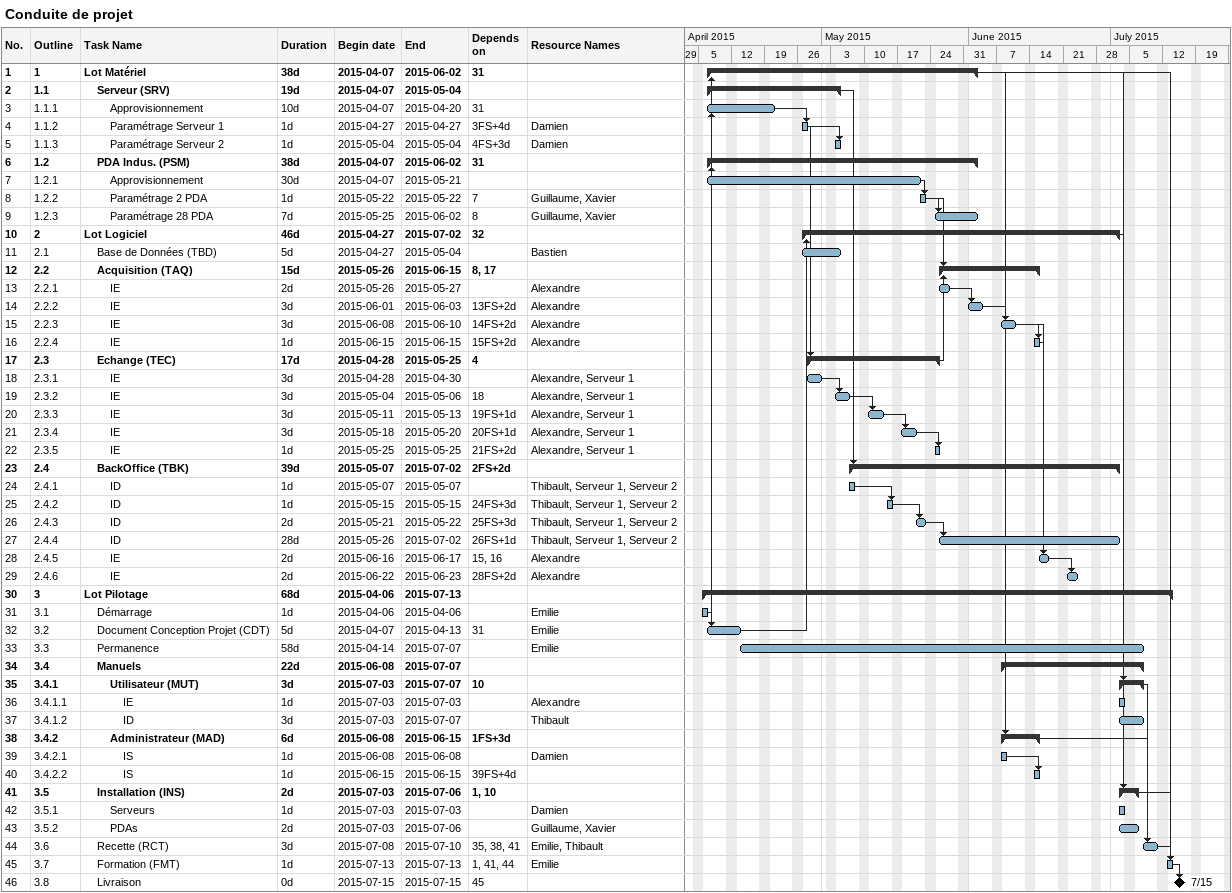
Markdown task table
Conduite de projet

| ID | WBS | Task | Duration | Start | Finish | Predecessors | Resources |
|---|---|---|---|---|---|---|---|
| 1 | 1 | **Lot Matériel** | 38d | 2015-04-07 | 2015-06-02 | 31 |  |
| 2 | 1.1 | **Serveur (SRV)** | 19d | 2015-04-07 | 2015-05-04 |  |  |
| 3 | 1.1.1 | Approvisionnement | 10d | 2015-04-07 | 2015-04-20 | 31 |  |
| 4 | 1.1.2 | Paramétrage Serveur 1 | 1d | 2015-04-27 | 2015-04-27 | 3FS+4d | Damien |
| 5 | 1.1.3 | Paramétrage Serveur 2 | 1d | 2015-05-04 | 2015-05-04 | 4FS+3d | Damien |
| 6 | 1.2 | **PDA Indus. (PSM)** | 38d | 2015-04-07 | 2015-06-02 | 31 |  |
| 7 | 1.2.1 | Approvisionnement | 30d | 2015-04-07 | 2015-05-21 |  |  |
| 8 | 1.2.2 | Paramétrage 2 PDA | 1d | 2015-05-22 | 2015-05-22 | 7 | Guillaume, Xavier |
| 9 | 1.2.3 | Paramétrage 28 PDA | 7d | 2015-05-25 | 2015-06-02 | 8 | Guillaume, Xavier |
| 10 | 2 | **Lot Logiciel** | 46d | 2015-04-27 | 2015-07-02 | 32 |  |
| 11 | 2.1 | Base de Données (TBD) | 5d | 2015-04-27 | 2015-05-04 |  | Bastien |
| 12 | 2.2 | **Acquisition (TAQ)** | 15d | 2015-05-26 | 2015-06-15 | 8, 17 |  |
| 13 | 2.2.1 | IE | 2d | 2015-05-26 | 2015-05-27 |  | Alexandre |
| 14 | 2.2.2 | IE | 3d | 2015-06-01 | 2015-06-03 | 13FS+2d | Alexandre |
| 15 | 2.2.3 | IE | 3d | 2015-06-08 | 2015-06-10 | 14FS+2d | Alexandre |
| 16 | 2.2.4 | IE | 1d | 2015-06-15 | 2015-06-15 | 15FS+2d | Alexandre |
| 17 | 2.3 | **Echange (TEC)** | 17d | 2015-04-28 | 2015-05-25 | 4 |  |
| 18 | 2.3.1 | IE | 3d | 2015-04-28 | 2015-04-30 |  | Alexandre, Serveur 1 |
| 19 | 2.3.2 | IE | 3d | 2015-05-04 | 2015-05-06 | 18 | Alexandre, Serveur 1 |
| 20 | 2.3.3 | IE | 3d | 2015-05-11 | 2015-05-13 | 19FS+1d | Alexandre, Serveur 1 |
| 21 | 2.3.4 | IE | 3d | 2015-05-18 | 2015-05-20 | 20FS+1d | Alexandre, Serveur 1 |
| 22 | 2.3.5 | IE | 1d | 2015-05-25 | 2015-05-25 | 21FS+2d | Alexandre, Serveur 1 |
| 23 | 2.4 | **BackOffice (TBK)** | 39d | 2015-05-07 | 2015-07-02 | 2FS+2d |  |
| 24 | 2.4.1 | ID | 1d | 2015-05-07 | 2015-05-07 |  | Thibault, Serveur 1, Serveur 2 |
| 25 | 2.4.2 | ID | 1d | 2015-05-15 | 2015-05-15 | 24FS+3d | Thibault, Serveur 1, Serveur 2 |
| 26 | 2.4.3 | ID | 2d | 2015-05-21 | 2015-05-22 | 25FS+3d | Thibault, Serveur 1, Serveur 2 |
| 27 | 2.4.4 | ID | 28d | 2015-05-26 | 2015-07-02 | 26FS+1d | Thibault, Serveur 1, Serveur 2 |
| 28 | 2.4.5 | IE | 2d | 2015-06-16 | 2015-06-17 | 15, 16 | Alexandre |
| 29 | 2.4.6 | IE | 2d | 2015-06-22 | 2015-06-23 | 28FS+2d | Alexandre |
| 30 | 3 | **Lot Pilotage** | 68d | 2015-04-06 | 2015-07-13 |  |  |
| 31 | 3.1 | Démarrage | 1d | 2015-04-06 | 2015-04-06 |  | Emilie |
| 32 | 3.2 | Document Conception Projet (CDT) | 5d | 2015-04-07 | 2015-04-13 | 31 | Emilie |
| 33 | 3.3 | Permanence | 58d | 2015-04-14 | 2015-07-07 |  | Emilie |
| 34 | 3.4 | **Manuels** | 22d | 2015-06-08 | 2015-07-07 |  |  |
| 35 | 3.4.1 | **Utilisateur (MUT)** | 3d | 2015-07-03 | 2015-07-07 | 10 |  |
| 36 | 3.4.1.1 | IE | 1d | 2015-07-03 | 2015-07-03 |  | Alexandre |
| 37 | 3.4.1.2 | ID | 3d | 2015-07-03 | 2015-07-07 |  | Thibault |
| 38 | 3.4.2 | **Administrateur (MAD)** | 6d | 2015-06-08 | 2015-06-15 | 1FS+3d |  |
| 39 | 3.4.2.1 | IS | 1d | 2015-06-08 | 2015-06-08 |  | Damien |
| 40 | 3.4.2.2 | IS | 1d | 2015-06-15 | 2015-06-15 | 39FS+4d |  |
| 41 | 3.5 | **Installation (INS)** | 2d | 2015-07-03 | 2015-07-06 | 1, 10 |  |
| 42 | 3.5.1 | Serveurs | 1d | 2015-07-03 | 2015-07-03 |  | Damien |
| 43 | 3.5.2 | PDAs | 2d | 2015-07-03 | 2015-07-06 |  | Guillaume, Xavier |
| 44 | 3.6 | Recette (RCT) | 3d | 2015-07-08 | 2015-07-10 | 35, 38, 41 | Emilie, Thibault |
| 45 | 3.7 | Formation (FMT) | 1d | 2015-07-13 | 2015-07-13 | 1, 41, 44 | Emilie |
| 46 | 3.8 | Livraison | 0d | 2015-07-15 | 2015-07-15 | 45 |  |
